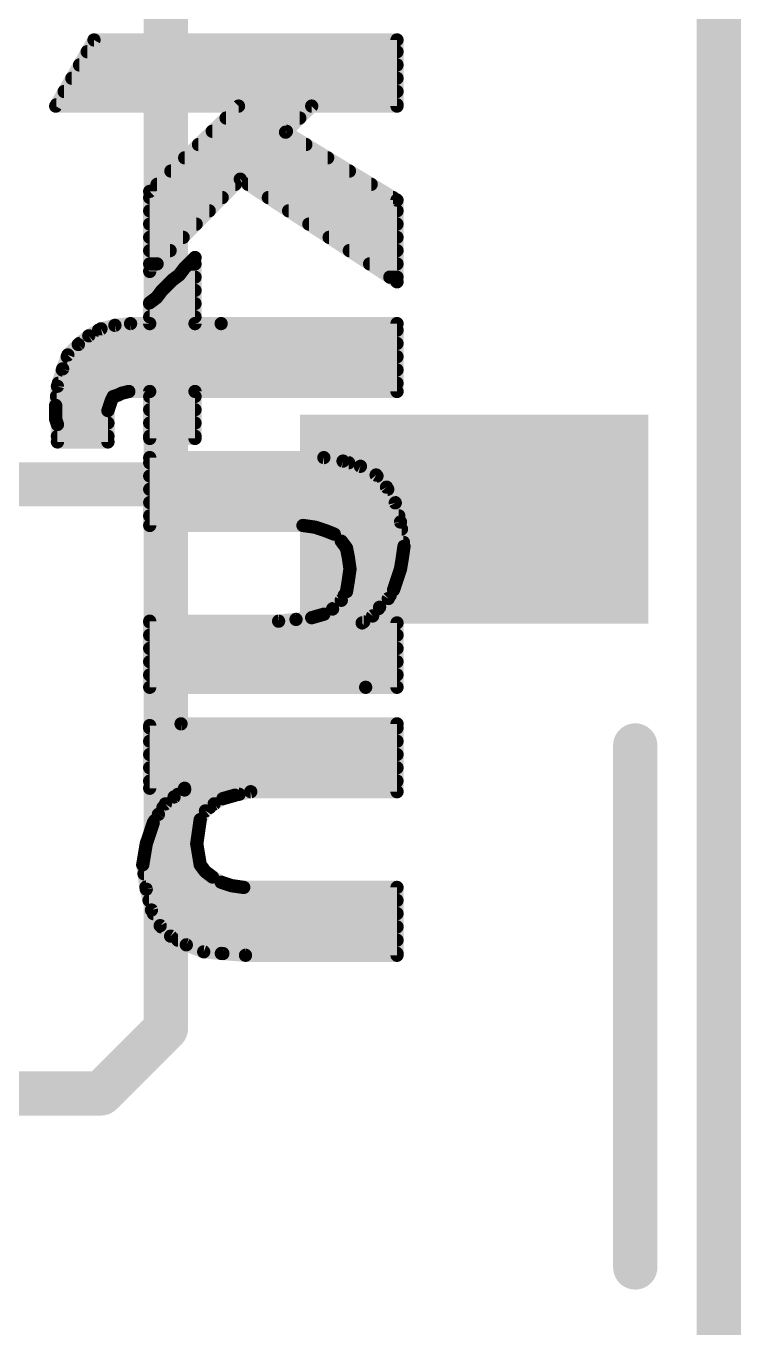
# Model space of a CAD drawing. Extents: x -32 to 75, y -23 to 37.
# Drawn here: x 39.2 to 43.31, y 9.58 to 17.06 of the extents above; entities that cross this region are included whole.
import ezdxf

# ---------------------------------------------------------------- set-up
doc = ezdxf.new("R2010")
doc.units = 0
for name, color, linetype in [('1', 12, 'CONTINUOUS'), ('16', 132, 'CONTINUOUS'), ('20', 53, 'CONTINUOUS'), ('21', 41, 'CONTINUOUS'), ('22', 40, 'CONTINUOUS')]:
    doc.layers.add(name, color=color, linetype=linetype)

# ---------------------------------------------------------------- blocks, each defined once
blk = doc.blocks.new('RECT')
blk.add_solid([(-0.5, -0.5), (0.5, -0.5), (-0.5, 0.5), (0.5, 0.5)])

msp = doc.modelspace()

# ---------------------------------------------------------------- linework, layer by layer
at = {"layer": '1', "const_width": 0.254}
for points in [[(43.18, 0), (43.18, 35.56)], [(40.005, 11.303), (40.005, 23.622)], [(39.632, 10.93), (40.005, 11.303)], [(38.1, 10.93), (39.632, 10.93)]]:
    msp.add_lwpolyline(points, dxfattribs=at)
at = {"layer": '1', "const_width": 0.127}
for points in [[(40.0499, 11.2581, 1), (39.9601, 11.3479)], [(39.9415, 11.303, 1), (40.0685, 11.303)], [(39.5871, 10.9749, 1), (39.6769, 10.8851)], [(39.632, 10.8665, 1), (39.632, 10.9935)]]:
    msp.add_lwpolyline(points, format="xyb", dxfattribs=at)
at = {"layer": '16', "const_width": 0.254}
msp.add_lwpolyline([(43.18, 0), (43.18, 35.56)], dxfattribs=at)
at = {"layer": '20', "const_width": 0.2032}
msp.add_lwpolyline([(43.18, 33.02), (43.18, 2.54)], dxfattribs=at)
at = {"layer": '21', "const_width": 0.254}
for points in [[(38.45, 14.43), (40.1, 14.43)], [(42.7, 9.93), (42.7, 12.93)]]:
    msp.add_lwpolyline(points, dxfattribs=at)
at = {"layer": '21', "const_width": 0.127}
for points in [[(40.1, 14.3665, 1), (40.1, 14.4935)], [(42.7635, 12.93, 1), (42.6365, 12.93)], [(42.6365, 9.93, 1), (42.7635, 9.93)]]:
    msp.add_lwpolyline(points, format="xyb", dxfattribs=at)
at = {"layer": '22', "const_width": 0.0762}
for points in [[(39.592, 16.984), (39.372, 16.604)], [(41.332, 16.984), (39.592, 16.984)], [(41.332, 16.604), (41.332, 16.984)], [(39.5529, 16.9164), (41.332, 16.9164)], [(39.5087, 16.8402), (41.332, 16.8402)], [(39.4646, 16.764), (41.332, 16.764)], [(39.4205, 16.6878), (41.332, 16.6878)], [(39.372, 16.604), (40.422, 16.604)], [(39.3764, 16.6116), (41.332, 16.6116)], [(40.422, 16.604), (39.912, 16.114)], [(40.692, 16.454), (40.842, 16.604)], [(40.842, 16.604), (41.332, 16.604)], [(40.3506, 16.5354), (40.7734, 16.5354)], [(40.2713, 16.4592), (40.6972, 16.4592)], [(41.332, 16.064), (40.692, 16.454)], [(40.192, 16.383), (40.8085, 16.383)], [(40.1127, 16.3068), (40.9336, 16.3068)], [(40.0334, 16.2306), (41.0586, 16.2306)], [(39.912, 15.654), (40.432, 16.184)], [(39.9541, 16.1544), (40.403, 16.1544)], [(40.432, 16.184), (41.332, 15.594)], [(40.4772, 16.1544), (41.1837, 16.1544)], [(39.912, 16.114), (39.912, 15.654)], [(39.912, 16.0782), (40.3282, 16.0782)], [(40.5934, 16.0782), (41.3087, 16.0782)], [(41.332, 15.594), (41.332, 16.064)], [(39.912, 16.002), (40.2534, 16.002)], [(40.7096, 16.002), (41.332, 16.002)], [(39.912, 15.9258), (40.1787, 15.9258)], [(40.8259, 15.9258), (41.332, 15.9258)], [(39.912, 15.8496), (40.1039, 15.8496)], [(40.9421, 15.8496), (41.332, 15.8496)], [(39.912, 15.7734), (40.0291, 15.7734)], [(41.0583, 15.7734), (41.332, 15.7734)], [(39.912, 15.6972), (39.9544, 15.6972)], [(40.112, 15.674), (40.082, 15.634)], [(40.142, 15.704), (40.112, 15.674)], [(40.1352, 15.6972), (40.172, 15.6972)], [(40.172, 15.734), (40.142, 15.704)], [(40.172, 15.354), (40.172, 15.734)], [(41.1746, 15.6972), (41.332, 15.6972)], [(40.042, 15.604), (40.012, 15.574)], [(40.082, 15.634), (40.042, 15.604)], [(40.0647, 15.621), (40.172, 15.621)], [(41.2908, 15.621), (41.332, 15.621)], [(39.982, 15.544), (39.952, 15.504)], [(40.012, 15.574), (39.982, 15.544)], [(39.9828, 15.5448), (40.172, 15.5448)], [(39.952, 15.504), (39.912, 15.474)], [(39.912, 15.474), (39.912, 15.354)], [(39.912, 15.4686), (40.172, 15.4686)], [(39.912, 15.3924), (40.172, 15.3924)], [(39.632, 15.324), (39.562, 15.284)], [(39.6183, 15.3162), (41.332, 15.3162)], [(39.712, 15.344), (39.632, 15.324)], [(39.802, 15.354), (39.712, 15.344)], [(39.912, 15.354), (39.802, 15.354)], [(40.322, 15.354), (40.172, 15.354)], [(41.332, 15.354), (40.322, 15.354)], [(41.332, 14.964), (41.332, 15.354)], [(39.502, 15.234), (39.442, 15.174)], [(39.562, 15.284), (39.502, 15.234)], [(39.5092, 15.24), (41.332, 15.24)], [(39.442, 15.174), (39.412, 15.094)], [(39.4382, 15.1638), (41.332, 15.1638)], [(39.412, 15.094), (39.382, 14.994)], [(39.4101, 15.0876), (41.332, 15.0876)], [(39.3872, 15.0114), (41.332, 15.0114)], [(39.382, 14.994), (39.372, 14.884)], [(39.3767, 14.9352), (39.7056, 14.9352)], [(39.692, 14.914), (39.702, 14.934)], [(39.702, 14.934), (39.732, 14.944)], [(39.732, 14.944), (39.752, 14.954)], [(39.752, 14.954), (39.792, 14.964)], [(39.792, 14.964), (39.912, 14.964)], [(39.912, 14.964), (39.912, 14.694)], [(39.912, 14.9352), (40.172, 14.9352)], [(40.172, 14.694), (40.172, 14.964)], [(40.172, 14.964), (41.332, 14.964)], [(39.372, 14.884), (39.372, 14.804)], [(39.372, 14.859), (39.6737, 14.859)], [(39.672, 14.854), (39.682, 14.884)], [(39.672, 14.674), (39.672, 14.854)], [(39.682, 14.884), (39.692, 14.914)], [(39.912, 14.859), (40.172, 14.859)], [(39.372, 14.804), (39.382, 14.774)], [(39.3791, 14.7828), (39.672, 14.7828)], [(39.912, 14.7828), (40.172, 14.7828)], [(39.382, 14.774), (39.382, 14.674)], [(39.382, 14.7066), (39.672, 14.7066)], [(39.912, 14.7066), (40.172, 14.7066)], [(39.382, 14.674), (39.672, 14.674)], [(39.912, 14.694), (40.172, 14.694)], [(40.912, 14.584), (39.912, 14.584)], [(39.912, 14.584), (39.912, 14.194)], [(39.912, 14.5542), (41.0547, 14.5542)], [(41.022, 14.564), (40.912, 14.584)], [(41.122, 14.534), (41.022, 14.564)], [(39.912, 14.478), (41.2171, 14.478)], [(41.212, 14.484), (41.122, 14.534)], [(41.272, 14.414), (41.212, 14.484)], [(39.912, 14.4018), (41.2788, 14.4018)], [(41.322, 14.324), (41.272, 14.414)], [(39.912, 14.3256), (41.3211, 14.3256)], [(41.352, 14.214), (41.322, 14.324)], [(39.912, 14.2494), (41.3423, 14.2494)], [(39.912, 14.194), (40.792, 14.194)], [(40.792, 14.194), (40.862, 14.184)], [(40.862, 14.184), (40.922, 14.164)], [(41.372, 14.074), (41.352, 14.214)], [(40.8944, 14.1732), (41.3578, 14.1732)], [(40.922, 14.164), (40.972, 14.144)], [(40.972, 14.144), (41.012, 14.104)], [(41.012, 14.104), (41.042, 14.064)], [(41.0173, 14.097), (41.3687, 14.097)], [(41.042, 14.064), (41.052, 14.014)], [(41.362, 14.004), (41.372, 14.074)], [(41.0506, 14.0208), (41.3644, 14.0208)], [(41.052, 14.014), (41.062, 13.944)], [(41.352, 13.944), (41.362, 14.004)], [(41.062, 13.944), (41.052, 13.874)], [(41.0619, 13.9446), (41.3521, 13.9446)], [(41.312, 13.824), (41.332, 13.884)], [(41.332, 13.884), (41.352, 13.944)], [(41.042, 13.814), (41.012, 13.764)], [(41.052, 13.874), (41.042, 13.814)], [(41.0511, 13.8684), (41.3268, 13.8684)], [(41.282, 13.774), (41.312, 13.824)], [(41.012, 13.764), (40.962, 13.714)], [(41.0289, 13.7922), (41.2929, 13.7922)], [(41.232, 13.724), (41.282, 13.774)], [(40.752, 13.654), (40.652, 13.644)], [(40.842, 13.664), (40.752, 13.654)], [(40.912, 13.684), (40.842, 13.664)], [(40.962, 13.714), (40.912, 13.684)], [(40.964, 13.716), (41.2256, 13.716)], [(41.132, 13.634), (41.192, 13.674)], [(41.192, 13.674), (41.232, 13.724)], [(40.652, 13.644), (39.912, 13.644)], [(39.912, 13.644), (39.912, 13.264)], [(39.912, 13.6398), (41.1407, 13.6398)], [(41.332, 13.634), (41.132, 13.634)], [(41.332, 13.264), (41.332, 13.634)], [(39.912, 13.5636), (41.332, 13.5636)], [(39.912, 13.4874), (41.332, 13.4874)], [(39.912, 13.4112), (41.332, 13.4112)], [(39.912, 13.335), (41.332, 13.335)], [(39.912, 13.264), (41.152, 13.264)], [(41.152, 13.264), (41.332, 13.264)], [(40.092, 13.054), (39.912, 13.044)], [(39.912, 13.044), (39.912, 12.684)], [(39.912, 13.0302), (41.332, 13.0302)], [(41.332, 13.054), (40.092, 13.054)], [(41.332, 12.664), (41.332, 13.054)], [(39.912, 12.954), (41.332, 12.954)], [(39.912, 12.8778), (41.332, 12.8778)], [(39.912, 12.8016), (41.332, 12.8016)], [(39.912, 12.7254), (41.332, 12.7254)], [(39.912, 12.684), (40.112, 12.684)], [(40.112, 12.684), (40.112, 12.674)], [(40.052, 12.634), (40.002, 12.594)], [(40.112, 12.674), (40.052, 12.634)], [(40.0748, 12.6492), (40.4254, 12.6492)], [(40.282, 12.594), (40.332, 12.624)], [(40.332, 12.624), (40.402, 12.644)], [(40.402, 12.644), (40.492, 12.664)], [(40.492, 12.664), (41.332, 12.664)], [(39.962, 12.534), (39.932, 12.484)], [(40.002, 12.594), (39.962, 12.534)], [(39.988, 12.573), (40.2557, 12.573)], [(40.202, 12.504), (40.232, 12.554)], [(40.232, 12.554), (40.282, 12.594)], [(39.932, 12.484), (39.912, 12.424)], [(39.9397, 12.4968), (40.201, 12.4968)], [(40.192, 12.434), (40.202, 12.504)], [(39.912, 12.424), (39.892, 12.364)], [(39.9109, 12.4206), (40.1901, 12.4206)], [(40.182, 12.364), (40.192, 12.434)], [(39.892, 12.364), (39.882, 12.304)], [(39.8887, 12.3444), (40.1853, 12.3444)], [(40.192, 12.304), (40.182, 12.364)], [(39.882, 12.304), (39.872, 12.244)], [(39.872, 12.244), (39.892, 12.104)], [(39.876, 12.2682), (40.198, 12.2682)], [(40.202, 12.244), (40.192, 12.304)], [(40.232, 12.204), (40.202, 12.244)], [(39.8794, 12.192), (40.248, 12.192)], [(40.272, 12.174), (40.232, 12.204)], [(40.322, 12.144), (40.272, 12.174)], [(39.8903, 12.1158), (40.4394, 12.1158)], [(39.892, 12.104), (39.922, 11.984)], [(40.382, 12.124), (40.322, 12.144)], [(40.452, 12.114), (40.382, 12.124)], [(41.332, 12.114), (40.452, 12.114)], [(41.332, 11.724), (41.332, 12.114)], [(39.9081, 12.0396), (41.332, 12.0396)], [(39.922, 11.984), (39.972, 11.894)], [(39.9334, 11.9634), (41.332, 11.9634)], [(39.972, 11.894), (40.032, 11.834)], [(39.9788, 11.8872), (41.332, 11.8872)], [(40.032, 11.834), (40.122, 11.784)], [(40.0734, 11.811), (41.332, 11.811)], [(40.122, 11.784), (40.222, 11.744)], [(40.222, 11.744), (40.332, 11.734)], [(40.3232, 11.7348), (41.332, 11.7348)], [(40.332, 11.734), (40.462, 11.724)], [(40.462, 11.724), (41.332, 11.724)]]:
    msp.add_lwpolyline(points, dxfattribs=at)
at = {"layer": '22', "const_width": 0.0381}
for points in [[(39.592, 17.0031, 1), (39.592, 16.965)], [(39.6085, 16.9745, 1), (39.5755, 16.9935)], [(41.3511, 16.984, 1), (41.313, 16.984)], [(41.332, 16.965, 1), (41.332, 17.0031)], [(39.5529, 16.9354, 1), (39.5529, 16.8973)], [(41.332, 16.8973, 1), (41.332, 16.9354)], [(39.5087, 16.8592, 1), (39.5087, 16.8211)], [(41.332, 16.8211, 1), (41.332, 16.8592)], [(39.4646, 16.783, 1), (39.4646, 16.7449)], [(41.332, 16.7449, 1), (41.332, 16.783)], [(39.4205, 16.7068, 1), (39.4205, 16.6687)], [(41.332, 16.6687, 1), (41.332, 16.7068)], [(39.372, 16.623, 1), (39.372, 16.5849)], [(39.3555, 16.6135, 1), (39.3885, 16.5945)], [(39.3764, 16.6306, 1), (39.3764, 16.5925)], [(40.4352, 16.5903, 1), (40.4088, 16.6177)], [(40.422, 16.5849, 1), (40.422, 16.623)], [(40.842, 16.623, 1), (40.842, 16.5849)], [(40.8555, 16.5905, 1), (40.8285, 16.6175)], [(41.313, 16.604, 1), (41.3511, 16.604)], [(41.332, 16.5925, 1), (41.332, 16.6306)], [(41.332, 16.5849, 1), (41.332, 16.623)], [(40.3506, 16.5544, 1), (40.3506, 16.5163)], [(40.7734, 16.5163, 1), (40.7734, 16.5544)], [(40.2713, 16.4782, 1), (40.2713, 16.4401)], [(40.7019, 16.4703, 1), (40.6821, 16.4377)], [(40.6785, 16.4675, 1), (40.7055, 16.4405)], [(40.6972, 16.4401, 1), (40.6972, 16.4782)], [(40.192, 16.402, 1), (40.192, 16.3639)], [(40.8085, 16.3639, 1), (40.8085, 16.402)], [(40.1127, 16.3258, 1), (40.1127, 16.2877)], [(40.9336, 16.2877, 1), (40.9336, 16.3258)], [(40.0334, 16.2496, 1), (40.0334, 16.2115)], [(41.0586, 16.2115, 1), (41.0586, 16.2496)], [(39.9541, 16.1735, 1), (39.9541, 16.1354)], [(40.403, 16.1354, 1), (40.403, 16.1735)], [(40.4424, 16.1999, 1), (40.4216, 16.1681)], [(40.4456, 16.1707, 1), (40.4184, 16.1973)], [(40.4772, 16.1735, 1), (40.4772, 16.1354)], [(41.1837, 16.1354, 1), (41.1837, 16.1735)], [(39.931, 16.114, 1), (39.8929, 16.114)], [(39.8988, 16.1277, 1), (39.9252, 16.1003)], [(39.912, 16.0973, 1), (39.912, 16.0592)], [(40.3282, 16.0592, 1), (40.3282, 16.0973)], [(40.5934, 16.0973, 1), (40.5934, 16.0592)], [(41.3087, 16.0592, 1), (41.3087, 16.0973)], [(41.3511, 16.064, 1), (41.313, 16.064)], [(41.3221, 16.0477, 1), (41.3419, 16.0803)], [(39.912, 16.0211, 1), (39.912, 15.983)], [(40.2534, 15.983, 1), (40.2534, 16.0211)], [(40.7096, 16.0211, 1), (40.7096, 15.983)], [(41.332, 15.983, 1), (41.332, 16.0211)], [(39.912, 15.9449, 1), (39.912, 15.9068)], [(40.1787, 15.9068, 1), (40.1787, 15.9449)], [(40.8259, 15.9449, 1), (40.8259, 15.9068)], [(41.332, 15.9068, 1), (41.332, 15.9449)], [(39.912, 15.8687, 1), (39.912, 15.8306)], [(40.1039, 15.8306, 1), (40.1039, 15.8687)], [(40.9421, 15.8687, 1), (40.9421, 15.8306)], [(41.332, 15.8306, 1), (41.332, 15.8687)], [(39.912, 15.7925, 1), (39.912, 15.7544)], [(40.0291, 15.7544, 1), (40.0291, 15.7925)], [(41.0583, 15.7925, 1), (41.0583, 15.7544)], [(41.332, 15.7544, 1), (41.332, 15.7925)], [(39.912, 15.7163, 1), (39.912, 15.6782)], [(39.9544, 15.6782, 1), (39.9544, 15.7163)], [(40.1272, 15.6626, 1), (40.0968, 15.6854)], [(40.1352, 15.7163, 1), (40.1352, 15.6782)], [(40.1285, 15.7175, 1), (40.1555, 15.6905)], [(40.1555, 15.6905, 1), (40.1285, 15.7175)], [(40.1911, 15.734, 1), (40.153, 15.734)], [(40.1855, 15.7205, 1), (40.1585, 15.7475)], [(40.172, 15.6782, 1), (40.172, 15.7163)], [(41.1746, 15.7163, 1), (41.1746, 15.6782)], [(41.332, 15.6782, 1), (41.332, 15.7163)], [(39.8929, 15.654, 1), (39.931, 15.654)], [(39.8984, 15.6673, 1), (39.9256, 15.6407)], [(40.0306, 15.6192, 1), (40.0534, 15.5888)], [(40.0555, 15.5905, 1), (40.0285, 15.6175)], [(40.0647, 15.6401, 1), (40.0647, 15.602)], [(40.0668, 15.6454, 1), (40.0972, 15.6226)], [(40.0934, 15.6188, 1), (40.0706, 15.6492)], [(40.0985, 15.6875, 1), (40.1255, 15.6605)], [(40.172, 15.602, 1), (40.172, 15.6401)], [(41.2908, 15.6401, 1), (41.2908, 15.602)], [(41.332, 15.602, 1), (41.332, 15.6401)], [(39.9685, 15.5575, 1), (39.9955, 15.5305)], [(39.9828, 15.5639, 1), (39.9828, 15.5258)], [(39.9972, 15.5326, 1), (39.9668, 15.5554)], [(39.9985, 15.5875, 1), (40.0255, 15.5605)], [(40.0255, 15.5605, 1), (39.9985, 15.5875)], [(40.172, 15.5258, 1), (40.172, 15.5639)], [(41.313, 15.594, 1), (41.3511, 15.594)], [(41.3216, 15.5781, 1), (41.3424, 15.6099)], [(39.931, 15.474, 1), (39.8929, 15.474)], [(39.912, 15.4877, 1), (39.912, 15.4496)], [(39.9006, 15.4892, 1), (39.9234, 15.4588)], [(39.9368, 15.5154, 1), (39.9672, 15.4926)], [(39.9634, 15.4888, 1), (39.9406, 15.5192)], [(40.172, 15.4496, 1), (40.172, 15.4877)], [(39.912, 15.4115, 1), (39.912, 15.3734)], [(40.172, 15.3734, 1), (40.172, 15.4115)], [(39.6183, 15.3353, 1), (39.6183, 15.2972)], [(39.6274, 15.3425, 1), (39.6366, 15.3055)], [(39.6415, 15.3075, 1), (39.6225, 15.3405)], [(39.7099, 15.3629, 1), (39.7141, 15.3251)], [(39.7166, 15.3255, 1), (39.7074, 15.3625)], [(39.802, 15.3731, 1), (39.802, 15.335)], [(39.8041, 15.3351, 1), (39.7999, 15.3729)], [(39.8929, 15.354, 1), (39.931, 15.354)], [(39.912, 15.335, 1), (39.912, 15.3731)], [(40.172, 15.3731, 1), (40.172, 15.335)], [(40.153, 15.354, 1), (40.1911, 15.354)], [(40.322, 15.3731, 1), (40.322, 15.335)], [(40.322, 15.335, 1), (40.322, 15.3731)], [(41.3511, 15.354, 1), (41.313, 15.354)], [(41.332, 15.335, 1), (41.332, 15.3731)], [(41.332, 15.2972, 1), (41.332, 15.3353)], [(39.4898, 15.2486, 1), (39.5142, 15.2194)], [(39.5155, 15.2205, 1), (39.4885, 15.2475)], [(39.5092, 15.2591, 1), (39.5092, 15.221)], [(39.5525, 15.3005, 1), (39.5715, 15.2675)], [(39.5742, 15.2694, 1), (39.5498, 15.2986)], [(41.332, 15.221, 1), (41.332, 15.2591)], [(39.4382, 15.1829, 1), (39.4382, 15.1448)], [(39.4285, 15.1875, 1), (39.4555, 15.1605)], [(39.4598, 15.1673, 1), (39.4242, 15.1807)], [(41.332, 15.1448, 1), (41.332, 15.1829)], [(39.4101, 15.1067, 1), (39.4101, 15.0686)], [(39.3942, 15.1007, 1), (39.4298, 15.0873)], [(39.4302, 15.0885, 1), (39.3938, 15.0995)], [(41.332, 15.0686, 1), (41.332, 15.1067)], [(39.3872, 15.0305, 1), (39.3872, 14.9924)], [(41.332, 14.9924, 1), (41.332, 15.0305)], [(39.3767, 14.9543, 1), (39.3767, 14.9162)], [(39.401, 14.9923, 1), (39.363, 14.9957)], [(39.3638, 14.9995, 1), (39.4002, 14.9885)], [(39.696, 14.9521, 1), (39.708, 14.9159)], [(39.719, 14.9255, 1), (39.685, 14.9425)], [(39.7056, 14.9162, 1), (39.7056, 14.9543)], [(39.7235, 14.961, 1), (39.7405, 14.927)], [(39.738, 14.9259, 1), (39.726, 14.9621)], [(39.7474, 14.9725, 1), (39.7566, 14.9355)], [(39.7605, 14.937, 1), (39.7435, 14.971)], [(39.792, 14.9831, 1), (39.792, 14.945)], [(39.7966, 14.9455, 1), (39.7874, 14.9825)], [(39.931, 14.964, 1), (39.8929, 14.964)], [(39.912, 14.9543, 1), (39.912, 14.9162)], [(39.912, 14.945, 1), (39.912, 14.9831)], [(40.172, 14.9831, 1), (40.172, 14.945)], [(40.1911, 14.964, 1), (40.153, 14.964)], [(40.172, 14.9162, 1), (40.172, 14.9543)], [(41.313, 14.964, 1), (41.3511, 14.964)], [(41.332, 14.945, 1), (41.332, 14.9831)], [(39.391, 14.884, 1), (39.3529, 14.884)], [(39.353, 14.8857, 1), (39.391, 14.8823)], [(39.372, 14.878, 1), (39.372, 14.8399)], [(39.6911, 14.854, 1), (39.653, 14.854)], [(39.6639, 14.89, 1), (39.7001, 14.878)], [(39.7001, 14.878, 1), (39.6639, 14.89)], [(39.675, 14.9225, 1), (39.709, 14.9055)], [(39.6737, 14.8399, 1), (39.6737, 14.878)], [(39.7101, 14.908, 1), (39.6739, 14.92)], [(39.912, 14.878, 1), (39.912, 14.8399)], [(40.172, 14.8399, 1), (40.172, 14.878)], [(39.3529, 14.804, 1), (39.391, 14.804)], [(39.3901, 14.81, 1), (39.3539, 14.798)], [(39.3791, 14.8018, 1), (39.3791, 14.7637)], [(39.6539, 14.86, 1), (39.6901, 14.848)], [(39.672, 14.7637, 1), (39.672, 14.8018)], [(39.912, 14.8018, 1), (39.912, 14.7637)], [(40.172, 14.7637, 1), (40.172, 14.8018)], [(39.4011, 14.774, 1), (39.363, 14.774)], [(39.382, 14.7256, 1), (39.382, 14.6875)], [(39.3639, 14.768, 1), (39.4001, 14.78)], [(39.672, 14.6875, 1), (39.672, 14.7256)], [(39.912, 14.7256, 1), (39.912, 14.6875)], [(40.172, 14.6875, 1), (40.172, 14.7256)], [(39.382, 14.6931, 1), (39.382, 14.655)], [(39.363, 14.674, 1), (39.4011, 14.674)], [(39.653, 14.674, 1), (39.6911, 14.674)], [(39.672, 14.655, 1), (39.672, 14.6931)], [(39.8929, 14.694, 1), (39.931, 14.694)], [(39.912, 14.7131, 1), (39.912, 14.675)], [(40.153, 14.694, 1), (40.1911, 14.694)], [(40.172, 14.675, 1), (40.172, 14.7131)], [(39.931, 14.584, 1), (39.8929, 14.584)], [(39.912, 14.6031, 1), (39.912, 14.565)], [(39.912, 14.5733, 1), (39.912, 14.5352)], [(40.9154, 14.6027, 1), (40.9086, 14.5653)], [(40.912, 14.565, 1), (40.912, 14.6031)], [(41.0275, 14.5822, 1), (41.0165, 14.5458)], [(41.0186, 14.5453, 1), (41.0254, 14.5827)], [(41.0547, 14.5352, 1), (41.0547, 14.5733)], [(39.912, 14.4971, 1), (39.912, 14.459)], [(41.1313, 14.5507, 1), (41.1127, 14.5173)], [(41.1165, 14.5158, 1), (41.1275, 14.5522)], [(41.2265, 14.4964, 1), (41.1975, 14.4716)], [(41.2027, 14.4673, 1), (41.2213, 14.5007)], [(41.2171, 14.459, 1), (41.2171, 14.4971)], [(39.912, 14.4209, 1), (39.912, 14.3828)], [(41.2887, 14.4233, 1), (41.2553, 14.4047)], [(41.2575, 14.4016, 1), (41.2865, 14.4264)], [(41.2788, 14.3828, 1), (41.2788, 14.4209)], [(39.912, 14.3447, 1), (39.912, 14.3066)], [(41.3404, 14.329, 1), (41.3036, 14.319)], [(41.3053, 14.3147, 1), (41.3387, 14.3333)], [(41.3211, 14.3066, 1), (41.3211, 14.3447)], [(39.912, 14.2685, 1), (39.912, 14.2304)], [(39.912, 14.2131, 1), (39.912, 14.175)], [(40.7947, 14.2129, 1), (40.7893, 14.1751)], [(40.792, 14.175, 1), (40.792, 14.2131)], [(40.868, 14.2021, 1), (40.856, 14.1659)], [(40.8593, 14.1651, 1), (40.8647, 14.2029)], [(41.3709, 14.2167, 1), (41.3331, 14.2113)], [(41.3336, 14.209, 1), (41.3704, 14.219)], [(41.3423, 14.2304, 1), (41.3423, 14.2685)], [(39.8929, 14.194, 1), (39.931, 14.194)], [(40.8944, 14.1923, 1), (40.8944, 14.1542)], [(40.9291, 14.1817, 1), (40.9149, 14.1463)], [(40.916, 14.1459, 1), (40.928, 14.1821)], [(40.9855, 14.1575, 1), (40.9585, 14.1305)], [(40.9649, 14.1263, 1), (40.9791, 14.1617)], [(41.0272, 14.1154, 1), (40.9968, 14.0926)], [(41.3578, 14.1542, 1), (41.3578, 14.1923)], [(41.0173, 14.1161, 1), (41.0173, 14.078)], [(40.9985, 14.0905, 1), (41.0255, 14.1175)], [(41.0607, 14.0677, 1), (41.0233, 14.0603)], [(41.0268, 14.0526, 1), (41.0572, 14.0754)], [(41.3909, 14.0713, 1), (41.3531, 14.0767)], [(41.3531, 14.0713, 1), (41.3909, 14.0767)], [(41.3687, 14.078, 1), (41.3687, 14.1161)], [(41.0506, 14.0399, 1), (41.0506, 14.0018)], [(41.0709, 14.0167, 1), (41.0331, 14.0113)], [(41.0333, 14.0103, 1), (41.0707, 14.0177)], [(41.3431, 14.0067, 1), (41.3809, 14.0013)], [(41.3808, 14.0009, 1), (41.3432, 14.0071)], [(41.3644, 14.0018, 1), (41.3644, 14.0399)], [(41.0619, 13.9637, 1), (41.0619, 13.9256)], [(41.0431, 13.9413, 1), (41.0809, 13.9467)], [(41.0809, 13.9413, 1), (41.0431, 13.9467)], [(41.3501, 13.878, 1), (41.3139, 13.89)], [(41.3332, 13.9471, 1), (41.3708, 13.9409)], [(41.3701, 13.938, 1), (41.3339, 13.95)], [(41.3521, 13.9256, 1), (41.3521, 13.9637)], [(41.0583, 13.8042, 1), (41.0257, 13.8238)], [(41.0511, 13.8875, 1), (41.0511, 13.8494)], [(41.0331, 13.8767, 1), (41.0709, 13.8713)], [(41.0708, 13.8709, 1), (41.0332, 13.8771)], [(41.2939, 13.83, 1), (41.3301, 13.818)], [(41.3283, 13.8142, 1), (41.2957, 13.8338)], [(41.3139, 13.89, 1), (41.3501, 13.878)], [(41.3268, 13.8494, 1), (41.3268, 13.8875)], [(40.9957, 13.7738, 1), (41.0283, 13.7542)], [(41.0255, 13.7505, 1), (40.9985, 13.7775)], [(41.0289, 13.8113, 1), (41.0289, 13.7732)], [(41.0232, 13.8171, 1), (41.0608, 13.8109)], [(41.2657, 13.7838, 1), (41.2983, 13.7642)], [(41.2955, 13.7605, 1), (41.2685, 13.7875)], [(41.2929, 13.7732, 1), (41.2929, 13.8113)], [(40.7499, 13.6729, 1), (40.7541, 13.6351)], [(40.7539, 13.635, 1), (40.7501, 13.673)], [(40.8368, 13.6823, 1), (40.8472, 13.6457)], [(40.8441, 13.6451, 1), (40.8399, 13.6829)], [(40.9022, 13.7003, 1), (40.9218, 13.6677)], [(40.9172, 13.6657, 1), (40.9068, 13.7023)], [(40.9485, 13.7275, 1), (40.9755, 13.7005)], [(40.964, 13.7351, 1), (40.964, 13.697)], [(40.9718, 13.6977, 1), (40.9522, 13.7303)], [(41.1771, 13.6859, 1), (41.2069, 13.6621)], [(41.2026, 13.6581, 1), (41.1814, 13.6899)], [(41.2185, 13.7375, 1), (41.2455, 13.7105)], [(41.2469, 13.7121, 1), (41.2171, 13.7359)], [(41.2256, 13.697, 1), (41.2256, 13.7351)], [(39.931, 13.644, 1), (39.8929, 13.644)], [(39.912, 13.6631, 1), (39.912, 13.625)], [(39.912, 13.6589, 1), (39.912, 13.6208)], [(40.6501, 13.663, 1), (40.6539, 13.625)], [(40.652, 13.625, 1), (40.652, 13.6631)], [(41.1214, 13.6499, 1), (41.1426, 13.6181)], [(41.132, 13.6531, 1), (41.132, 13.615)], [(41.1407, 13.6208, 1), (41.1407, 13.6589)], [(41.3511, 13.634, 1), (41.313, 13.634)], [(41.332, 13.615, 1), (41.332, 13.6531)], [(39.912, 13.5827, 1), (39.912, 13.5446)], [(41.332, 13.5446, 1), (41.332, 13.5827)], [(39.912, 13.5065, 1), (39.912, 13.4684)], [(41.332, 13.4684, 1), (41.332, 13.5065)], [(39.912, 13.4303, 1), (39.912, 13.3922)], [(41.332, 13.3922, 1), (41.332, 13.4303)], [(39.912, 13.3541, 1), (39.912, 13.316)], [(41.332, 13.316, 1), (41.332, 13.3541)], [(39.8929, 13.264, 1), (39.931, 13.264)], [(39.912, 13.2831, 1), (39.912, 13.245)], [(41.152, 13.2831, 1), (41.152, 13.245)], [(41.152, 13.245, 1), (41.152, 13.2831)], [(41.313, 13.264, 1), (41.3511, 13.264)], [(41.332, 13.245, 1), (41.332, 13.2831)], [(39.931, 13.044, 1), (39.8929, 13.044)], [(39.9109, 13.063, 1), (39.9131, 13.025)], [(39.912, 13.0493, 1), (39.912, 13.0112)], [(40.092, 13.0731, 1), (40.092, 13.035)], [(40.0931, 13.035, 1), (40.0909, 13.073)], [(41.3511, 13.054, 1), (41.313, 13.054)], [(41.332, 13.035, 1), (41.332, 13.0731)], [(41.332, 13.0112, 1), (41.332, 13.0493)], [(39.912, 12.9731, 1), (39.912, 12.935)], [(41.332, 12.935, 1), (41.332, 12.9731)], [(39.912, 12.8969, 1), (39.912, 12.8588)], [(41.332, 12.8588, 1), (41.332, 12.8969)], [(39.912, 12.8207, 1), (39.912, 12.7826)], [(41.332, 12.7826, 1), (41.332, 12.8207)], [(39.912, 12.7445, 1), (39.912, 12.7064)], [(39.912, 12.7031, 1), (39.912, 12.665)], [(40.1311, 12.684, 1), (40.093, 12.684)], [(40.112, 12.665, 1), (40.112, 12.7031)], [(41.332, 12.7064, 1), (41.332, 12.7445)], [(39.8929, 12.684, 1), (39.931, 12.684)], [(40.0414, 12.6499, 1), (40.0626, 12.6181)], [(40.0639, 12.6191, 1), (40.0401, 12.6489)], [(40.0748, 12.6683, 1), (40.0748, 12.6302)], [(40.093, 12.674, 1), (40.1311, 12.674)], [(40.1226, 12.6581, 1), (40.1014, 12.6899)], [(40.3268, 12.6423, 1), (40.3372, 12.6057)], [(40.3418, 12.6077, 1), (40.3222, 12.6403)], [(40.3979, 12.6626, 1), (40.4061, 12.6254)], [(40.4072, 12.6257, 1), (40.3968, 12.6623)], [(40.4254, 12.6302, 1), (40.4254, 12.6683)], [(40.492, 12.6831, 1), (40.492, 12.645)], [(40.4961, 12.6454, 1), (40.4879, 12.6826)], [(41.313, 12.664, 1), (41.3511, 12.664)], [(41.332, 12.645, 1), (41.332, 12.6831)], [(39.9783, 12.5242, 1), (39.9457, 12.5438)], [(39.988, 12.5921, 1), (39.988, 12.554)], [(39.9901, 12.6089, 1), (40.0139, 12.5791)], [(40.0179, 12.5834, 1), (39.9861, 12.6046)], [(40.2201, 12.5689, 1), (40.2439, 12.5391)], [(40.2483, 12.5442, 1), (40.2157, 12.5638)], [(40.2557, 12.554, 1), (40.2557, 12.5921)], [(40.2722, 12.6103, 1), (40.2918, 12.5777)], [(40.2939, 12.5791, 1), (40.2701, 12.6089)], [(39.9157, 12.4938, 1), (39.9483, 12.4742)], [(39.9501, 12.478, 1), (39.9139, 12.49)], [(39.9397, 12.5159, 1), (39.9397, 12.4778)], [(39.9461, 12.5446, 1), (39.9779, 12.5234)], [(40.1857, 12.5138, 1), (40.2183, 12.4942)], [(40.2209, 12.5013, 1), (40.1831, 12.5067)], [(40.201, 12.4778, 1), (40.201, 12.5159)], [(39.9109, 12.4397, 1), (39.9109, 12.4016)], [(39.8939, 12.43, 1), (39.9301, 12.418)], [(39.9301, 12.418, 1), (39.8939, 12.43)], [(40.1731, 12.4367, 1), (40.2109, 12.4313)], [(40.2109, 12.4313, 1), (40.1731, 12.4367)], [(40.1901, 12.4016, 1), (40.1901, 12.4397)], [(39.8887, 12.3635, 1), (39.8887, 12.3254)], [(39.8739, 12.37, 1), (39.9101, 12.358)], [(39.9108, 12.3609, 1), (39.8732, 12.3671)], [(40.2008, 12.3671, 1), (40.1632, 12.3609)], [(40.1631, 12.3667, 1), (40.2009, 12.3613)], [(40.1853, 12.3254, 1), (40.1853, 12.3635)], [(39.8909, 12.2467, 1), (39.8531, 12.2413)], [(39.876, 12.2873, 1), (39.876, 12.2492)], [(39.8632, 12.3071, 1), (39.9008, 12.3009)], [(39.9008, 12.3009, 1), (39.8632, 12.3071)], [(40.2108, 12.3071, 1), (40.1732, 12.3009)], [(40.1732, 12.3009, 1), (40.2108, 12.3071)], [(40.2172, 12.2554, 1), (40.1868, 12.2326)], [(40.198, 12.2492, 1), (40.198, 12.2873)], [(39.8532, 12.2471, 1), (39.8908, 12.2409)], [(39.8794, 12.2111, 1), (39.8794, 12.173)], [(40.1832, 12.2409, 1), (40.2208, 12.2471)], [(40.2434, 12.2192, 1), (40.2206, 12.1888)], [(40.2168, 12.1926, 1), (40.2472, 12.2154)], [(40.248, 12.173, 1), (40.248, 12.2111)], [(40.2818, 12.1903, 1), (40.2622, 12.1577)], [(40.2606, 12.1588, 1), (40.2834, 12.1892)], [(39.8903, 12.1349, 1), (39.8903, 12.0968)], [(39.9105, 12.1086, 1), (39.8735, 12.0994)], [(39.8731, 12.1013, 1), (39.9109, 12.1067)], [(40.328, 12.1621, 1), (40.316, 12.1259)], [(40.3122, 12.1277, 1), (40.3318, 12.1603)], [(40.3847, 12.1429, 1), (40.3793, 12.1051)], [(40.376, 12.1059, 1), (40.388, 12.1421)], [(40.452, 12.1331, 1), (40.452, 12.095)], [(40.4394, 12.0968, 1), (40.4394, 12.1349)], [(40.4493, 12.0951, 1), (40.4547, 12.1329)], [(41.3511, 12.114, 1), (41.313, 12.114)], [(41.332, 12.095, 1), (41.332, 12.1331)], [(39.9081, 12.0587, 1), (39.9081, 12.0206)], [(41.332, 12.0206, 1), (41.332, 12.0587)], [(39.9387, 11.9933, 1), (39.9053, 11.9747)], [(39.9035, 11.9794, 1), (39.9405, 11.9886)], [(39.9334, 11.9825, 1), (39.9334, 11.9444)], [(41.332, 11.9444, 1), (41.332, 11.9825)], [(39.9855, 11.9075, 1), (39.9585, 11.8805)], [(39.9553, 11.8847, 1), (39.9887, 11.9033)], [(39.9788, 11.9063, 1), (39.9788, 11.8681)], [(41.332, 11.8681, 1), (41.332, 11.9063)], [(40.0413, 11.8507, 1), (40.0227, 11.8173)], [(40.0185, 11.8205, 1), (40.0455, 11.8475)], [(40.0734, 11.83, 1), (40.0734, 11.7919)], [(40.1291, 11.8017, 1), (40.1149, 11.7663)], [(41.332, 11.7919, 1), (41.332, 11.83)], [(40.1127, 11.7673, 1), (40.1313, 11.8007)], [(40.2237, 11.763, 1), (40.2203, 11.725)], [(40.2149, 11.7263, 1), (40.2291, 11.7617)], [(40.3232, 11.7538, 1), (40.3232, 11.7157)], [(40.3335, 11.753, 1), (40.3305, 11.715)], [(40.3303, 11.715, 1), (40.3337, 11.753)], [(40.462, 11.7431, 1), (40.462, 11.705)], [(40.4605, 11.705, 1), (40.4635, 11.743)], [(41.332, 11.7157, 1), (41.332, 11.7538)], [(41.332, 11.705, 1), (41.332, 11.7431)], [(41.313, 11.724, 1), (41.3511, 11.724)]]:
    msp.add_lwpolyline(points, format="xyb", dxfattribs=at)

# ---------------------------------------------------------------- block references
at = {"layer": '1', "xscale": 1.2, "yscale": 2, "rotation": 90}
msp.add_blockref('RECT', (41.775, 14.23), dxfattribs=at)

doc.saveas('drawing.dxf')
